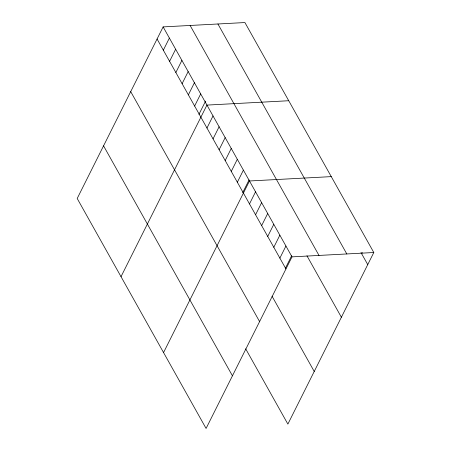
<?xml version="1.0" encoding="UTF-8"?>
<svg xmlns="http://www.w3.org/2000/svg" width="451" height="451" viewBox="0 0 451 451"><rect width="100%" height="100%" fill="white"/><g stroke="black" fill="none" stroke-linecap="round" stroke-linejoin="round"><path stroke-width="0.68" d="M163.127 26.902L77.2 198.485L206.084 428.45L292.006 256.867L163.127 26.902L244.916 22.55L373.8 252.515L287.873 424.098L245.682 348.809M163.33 50.168L169.384 38.076M169.587 61.336L175.642 49.244M175.851 72.51L181.905 60.411M182.108 83.677L188.163 71.585M188.366 94.845L194.426 82.753M194.629 106.019L200.684 93.921M198.925 114.391L205.566 101.131M121.02 276.672L206.941 105.094L288.736 100.736M206.964 128.028L213.019 115.935M213.041 138.869L219.096 126.776M219.113 149.709L225.173 137.617M225.19 160.55L231.245 148.458M231.267 171.391L237.322 159.299M237.344 182.232L243.399 170.14M242.745 192.577L249.082 179.921M163.555 352.564L249.476 180.981L331.265 176.623M249.493 203.914L255.548 191.822M255.57 214.755L261.625 202.662M261.648 225.596L267.702 213.503M267.719 236.437L273.78 224.344M273.796 247.283L279.851 235.185M279.874 258.124L285.928 246.026M285.28 268.463L291.611 255.813M361.663 253.766L362.271 252.56M292.006 256.867L373.8 252.515M360.992 252.56L367.74 264.607M217.923 23.988L346.808 253.952M190.113 25.47L318.998 255.429M306.956 255.807L341.384 317.239M157.066 39L285.951 268.965M272.038 296.177L314.229 371.466M130.711 91.632L259.596 321.591M103.561 145.853L232.44 375.818"/></g></svg>
